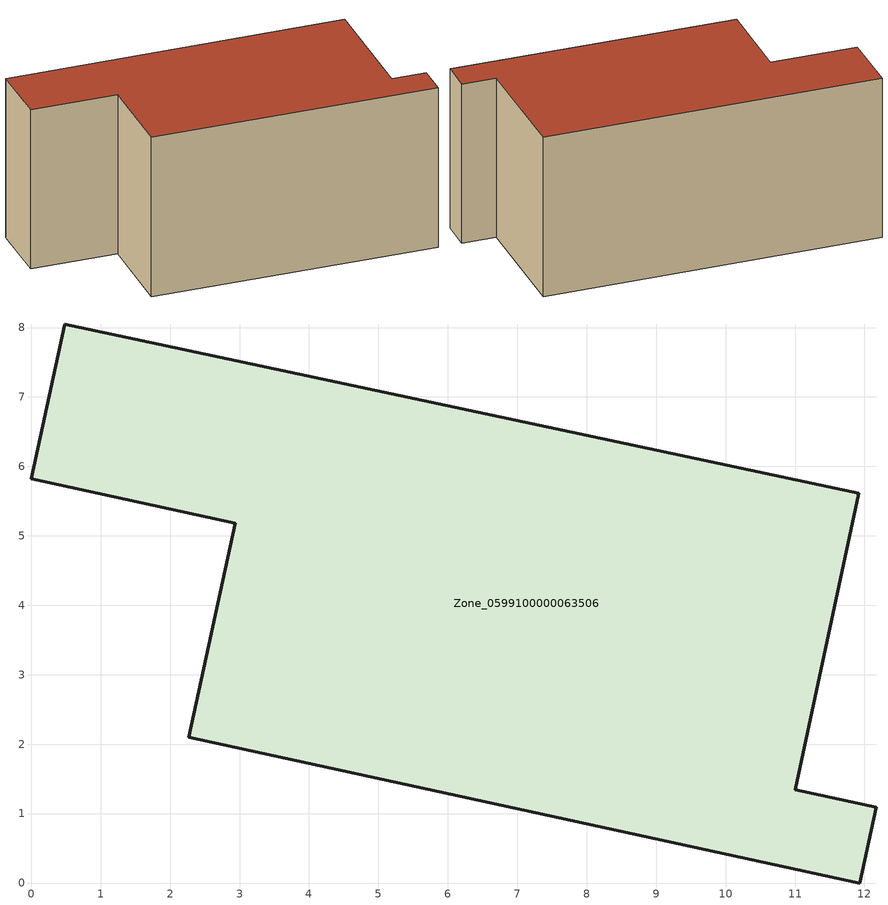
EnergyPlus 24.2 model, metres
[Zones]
Zone_0599100000063506
 floor ground (C_G): 11.93,0 2.27,2.1 2.94,5.18 0,5.82 0.48,8.05 11.92,5.61 11,1.34 12.17,1.09 z0
 wall outside (C_F): 11,1.34 11.92,5.61 0.48,8.05 0,5.82 2.94,5.18 2.27,2.1 11.93,0 12.17,1.09 11,1.34 z0:5.84
 roof outside (C_R): 2.27,2.1 11.93,0 12.17,1.09 11,1.34 11.92,5.61 0.48,8.05 0,5.82 2.94,5.18 z5.84
[BUILDING]
Pand.0599100000063506: North Axis=0; Terrain=City; Loads Convergence Tolerance Value=0.04; Temperature Convergence Tolerance Value=0.4; Solar Distribution=FullExterior; Maximum Number of Warmup Days=25; Minimum Number of Warmup Days=1
[Site:Location]
Rotterdam.The.Hague.AP_ZH_NLD Design_Conditions: Latitude=51.96; Longitude=4.45; Time Zone=1; Elevation=-4.5
[SITE:GROUNDTEMPERATURE:BUILDINGSURFACE]
18, 18, 18, 18, 18, 18, 18, 18, 18, 18, 18, 18
[MATERIAL] Thermal Absorptance=0.9; Solar Absorptance=0.7; Visible Absorptance=0.7
Name | Roughness | Thickness | Conductivity | Density | Specific Heat
G.TI.1975-1991 | MediumSmooth | 0.15 | 0.288461 | 540 | 1210
F.TI.1975-1991 | Rough | 0.3 | 0.230769 | 1920 | 840
R.TI.1975-1991 | MediumRough | 0.2 | 0.153846 | 1500 | 1000
[CONSTRUCTION]
C_G: G.TI.1975-1991
C_F: F.TI.1975-1991
C_R: R.TI.1975-1991
[ZONE]
Zone_0599100000063506: Type=1; Multiplier=1; Ceiling Height=Autocalculate; Volume=Autocalculate; Floor Area=autocalculate; Part of Total Floor Area=Yes
[ZONEINFILTRATION:DESIGNFLOWRATE]
Infil_Zone_0599100000063506: Zone or ZoneList or Space or SpaceList=Zone_0599100000063506; Schedule=AlwaysOn; Design Flow Rate Calculation Method=Flow/Area; Flow Rate per Floor Area=0.003; Constant Term Coefficient=1; Temperature Term Coefficient=0; Velocity Term Coefficient=0; Velocity Squared Term Coefficient=0
[HVACTEMPLATE:ZONE:IDEALLOADSAIRSYSTEM]
Zone_0599100000063506: Maximum Heating Supply Air Temperature=50; Minimum Cooling Supply Air Temperature=13; Maximum Heating Supply Air Humidity Ratio=0.0156; Minimum Cooling Supply Air Humidity Ratio=0.0077; Heating Limit=NoLimit; Cooling Limit=NoLimit; Dehumidification Control Type=ConstantSensibleHeatRatio; Cooling Sensible Heat Ratio=0.7; Dehumidification Setpoint=60; Humidification Control Type=None; Humidification Setpoint=30; Outdoor Air Method=None; Outdoor Air Flow Rate per Person=0.00944; Outdoor Air Flow Rate per Zone Floor Area=0; Outdoor Air Flow Rate per Zone=0; Demand Controlled Ventilation Type=None; Outdoor Air Economizer Type=NoEconomizer; Heat Recovery Type=None; Sensible Heat Recovery Effectiveness=0.7; Latent Heat Recovery Effectiveness=0.65
[ZONECONTROL:THERMOSTAT]
ThermostatControl_Zone_0599100000063506: Zone or ZoneList=Zone_0599100000063506; Control Type Schedule=DualSetpointControlType; Control 1=Thermostat_Zone_0599100000063506; Temperature Difference Between Cutout And Setpoint=0
[THERMOSTATSETPOINT:DUALSETPOINT]
Thermostat_Zone_0599100000063506: Heating Setpoint Temperature Schedule=HeatingSetpoint_Zone_0599100000063506; Cooling Setpoint Temperature Schedule=CoolingSetpoint_Zone_0599100000063506
[SCHEDULE:COMPACT]
HeatingSetpoint_Zone_0599100000063506: Through: 12/31, For: AllDays, Until: 24:00, 21
CoolingSetpoint_Zone_0599100000063506: Through: 12/31, For: AllDays, Until: 24:00, 24
DualSetpointControlType: Through: 12/31, For: AllDays, Until: 24:00, 4
AlwaysOn: Through: 12/31, For: AllDays, Until: 24:00, 1
